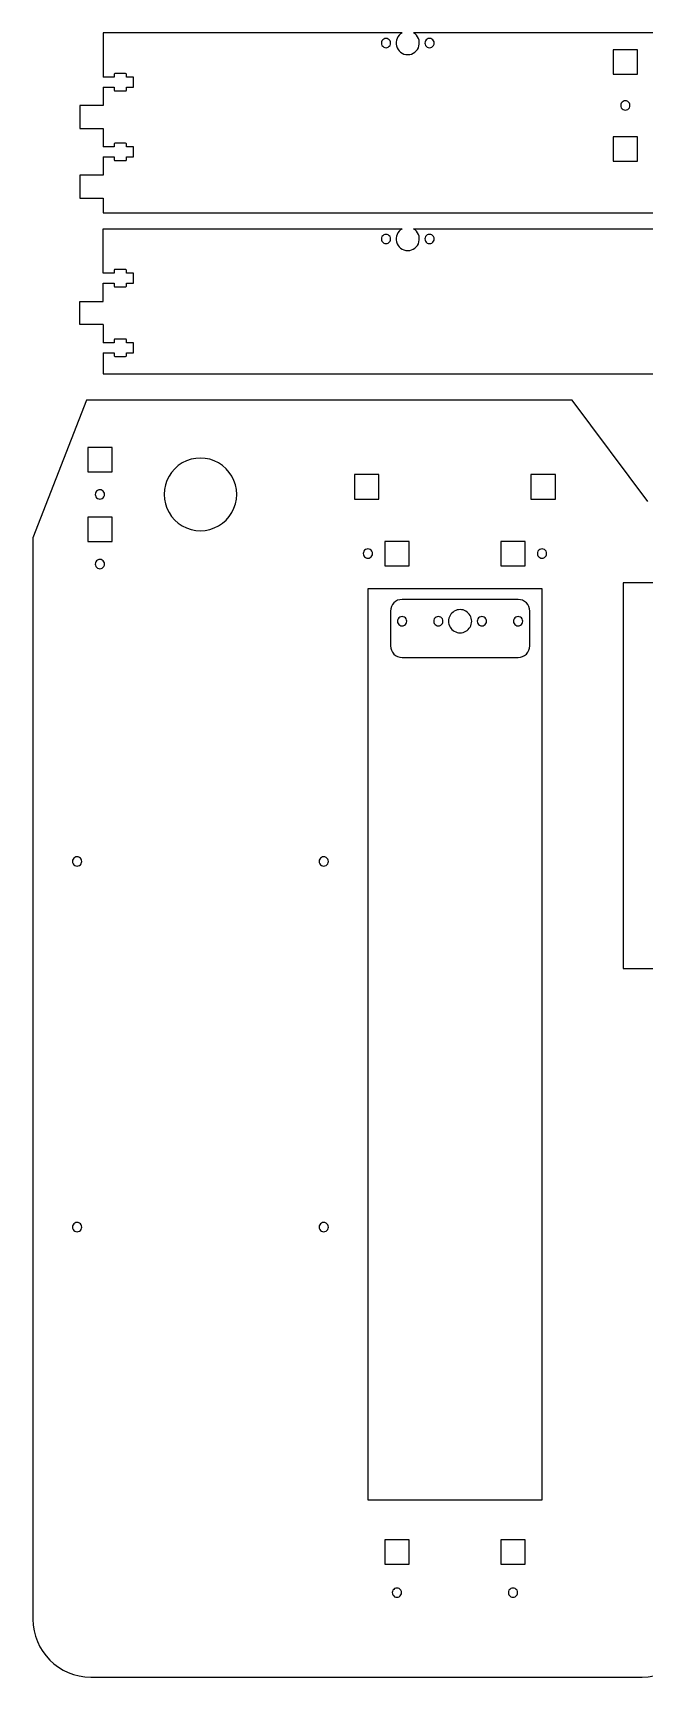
# Model space of a CAD drawing. Extents: x 13 to 628, y 21 to 587.
# Drawn here: x 13 to 224, y 21 to 587 of the extents above; entities that cross this region are included whole.
import ezdxf

# ---------------------------------------------------------------- set-up
doc = ezdxf.new("R2010")
doc.units = 0
doc.layers.add('Layer_1', color=7, linetype='CONTINUOUS')

msp = doc.modelspace()

# ---------------------------------------------------------------- linework, layer by layer
at = {"layer": 'Layer_1', "color": 7}
for p, q in [((140.486181, 587.287094), (37.422672, 587.287094)), ((37.422672, 587.287094), (37.422672, 572.037104)), ((136.522672, 583.787087), (136.522672, 583.787087)), ((270.48618, 587.287094), (144.359164, 587.287094)), ((151.522673, 583.787087), (151.522673, 583.787087)), ((213.222671, 581.487089), (213.222671, 573.087083)), ((221.622671, 581.487089), (213.222671, 581.487089)), ((221.622671, 573.087083), (221.622671, 581.487089)), ((41.22267, 573.037102), (41.22267, 572.037104)), ((45.172672, 573.287094), (41.472671, 573.287094)), ((45.42267, 572.037104), (45.42267, 573.037102)), ((213.222671, 573.087083), (221.622671, 573.087083)), ((41.22267, 572.037104), (37.422672, 572.037104)), ((37.422672, 568.537096), (41.22267, 568.537096)), ((37.422672, 568.537096), (37.422672, 562.287088)), ((41.22267, 568.537096), (41.22267, 567.537098)), ((41.472671, 567.287106), (45.172672, 567.287106)), ((47.922671, 572.037104), (45.42267, 572.037104)), ((45.42267, 568.537096), (47.922671, 568.537096)), ((45.42267, 567.537098), (45.42267, 568.537096)), ((47.922671, 568.537096), (47.922671, 572.037104)), ((37.422672, 562.287088), (29.422671, 562.287088)), ((29.422671, 562.287088), (29.422671, 554.287104)), ((219.022671, 562.287088), (219.022671, 562.287088)), ((29.422671, 554.287104), (37.422672, 554.287104)), ((37.422672, 554.287104), (37.422672, 548.037095)), ((213.222671, 551.487092), (213.222671, 543.087087)), ((221.622671, 551.487092), (213.222671, 551.487092)), ((221.622671, 543.087087), (221.622671, 551.487092)), ((41.22267, 548.037095), (37.422672, 548.037095)), ((37.422672, 544.537088), (41.22267, 544.537088)), ((37.422672, 544.537088), (37.422672, 538.287079)), ((41.22267, 549.037093), (41.22267, 548.037095)), ((41.22267, 544.537088), (41.22267, 543.53709)), ((45.172672, 549.287086), (41.472671, 549.287086)), ((45.42267, 548.037095), (45.42267, 549.037093)), ((47.922671, 548.037095), (45.42267, 548.037095)), ((45.42267, 544.537088), (47.922671, 544.537088)), ((45.42267, 543.53709), (45.42267, 544.537088)), ((47.922671, 544.537088), (47.922671, 548.037095)), ((37.422672, 538.287079), (29.422671, 538.287079)), ((29.422671, 538.287079), (29.422671, 530.287095)), ((41.472671, 543.287098), (45.172672, 543.287098)), ((213.222671, 543.087087), (221.622671, 543.087087)), ((29.422671, 530.287095), (37.422672, 530.287095)), ((37.422672, 530.287095), (37.422672, 525.287105)), ((37.422672, 525.287105), (357.42267, 525.287105)), ((37.422672, 519.77589), (140.486181, 519.77589)), ((37.422672, 504.525879), (37.422672, 519.77589)), ((136.522672, 516.275891), (136.522672, 516.275891)), ((144.359164, 519.77589), (270.48618, 519.77589)), ((151.522673, 516.275891), (151.522673, 516.275891)), ((41.22267, 504.525879), (37.422672, 504.525879)), ((41.22267, 505.525877), (41.22267, 504.525879)), ((45.172672, 505.775898), (41.472671, 505.775898)), ((45.42267, 504.525879), (45.42267, 505.525877)), ((47.922671, 504.525879), (45.42267, 504.525879)), ((47.922671, 501.0259), (47.922671, 504.525879)), ((37.422672, 501.0259), (41.22267, 501.0259)), ((37.422672, 494.775892), (37.422672, 501.0259)), ((41.22267, 501.0259), (41.22267, 500.025902)), ((41.472671, 499.775882), (45.172672, 499.775882)), ((45.42267, 501.0259), (47.922671, 501.0259)), ((45.42267, 500.025902), (45.42267, 501.0259)), ((29.422671, 494.775892), (37.422672, 494.775892)), ((29.422671, 486.775879), (29.422671, 494.775892)), ((37.422672, 486.775879), (29.422671, 486.775879)), ((37.422672, 486.775879), (37.422672, 480.525899)), ((45.172672, 481.775889), (41.472671, 481.775889)), ((41.22267, 480.525899), (37.422672, 480.525899)), ((37.422672, 477.025892), (41.22267, 477.025892)), ((37.422672, 477.025892), (37.422672, 469.775885)), ((41.22267, 481.525897), (41.22267, 480.525899)), ((41.22267, 477.025892), (41.22267, 476.025894)), ((45.42267, 480.525899), (45.42267, 481.525897)), ((47.922671, 480.525899), (45.42267, 480.525899)), ((45.42267, 477.025892), (47.922671, 477.025892)), ((45.42267, 476.025894), (45.42267, 477.025892)), ((47.922671, 477.025892), (47.922671, 480.525899)), ((41.472671, 475.775901), (45.172672, 475.775901)), ((37.422672, 469.775885), (357.42267, 469.775885)), ((31.700197, 460.776355), (13.200197, 413.276351)), ((199.1257, 460.776355), (31.700197, 460.776355)), ((225.200197, 425.776368), (199.1257, 460.776355)), ((32.100197, 444.476356), (32.100197, 436.07635)), ((40.500197, 444.476356), (32.100197, 444.476356)), ((40.500197, 436.07635), (40.500197, 444.476356)), ((32.100197, 436.07635), (40.500197, 436.07635)), ((124.100199, 435.076352), (124.100199, 426.676375)), ((132.500199, 435.076352), (124.100199, 435.076352)), ((132.500199, 426.676375), (132.500199, 435.076352)), ((184.900198, 435.076352), (184.900198, 426.676375)), ((193.300198, 435.076352), (184.900198, 435.076352)), ((193.300198, 426.676375), (193.300198, 435.076352)), ((34.700197, 428.276349), (34.700197, 428.276349)), ((58.450199, 428.276349), (58.450199, 428.276349)), ((124.100199, 426.676375), (132.500199, 426.676375)), ((184.900198, 426.676375), (193.300198, 426.676375)), ((32.100197, 420.476348), (32.100197, 412.07637)), ((40.500197, 420.476348), (32.100197, 420.476348)), ((40.500197, 412.07637), (40.500197, 420.476348)), ((13.200197, 413.276351), (13.200197, 40.776348)), ((32.100197, 412.07637), (40.500197, 412.07637)), ((134.500198, 412.07637), (134.500198, 403.676364)), ((142.900198, 412.07637), (134.500198, 412.07637)), ((142.900198, 403.676364), (142.900198, 412.07637)), ((174.500197, 412.07637), (174.500197, 403.676364)), ((182.900197, 412.07637), (174.500197, 412.07637)), ((182.900197, 403.676364), (182.900197, 412.07637)), ((34.700197, 404.276369), (34.700197, 404.276369)), ((127.100198, 407.876367), (127.100198, 407.876367)), ((134.500198, 403.676364), (142.900198, 403.676364)), ((174.500197, 403.676364), (182.900197, 403.676364)), ((187.100197, 407.876367), (187.100197, 407.876367)), ((216.700197, 397.776368), (216.700197, 264.894208)), ((358.200185, 397.776368), (216.700197, 397.776368)), ((128.700198, 395.776372), (128.700198, 81.87637)), ((188.700196, 395.776372), (128.700198, 395.776372)), ((180.465477, 392.081733), (140.465476, 392.081733)), ((188.700196, 81.87637), (188.700196, 395.776372)), ((136.465477, 388.081713), (136.465477, 376.081737)), ((184.465476, 376.081737), (184.465476, 388.081713)), ((138.865477, 384.581734), (138.865477, 384.581734)), ((151.365477, 384.581734), (151.365477, 384.581734)), ((156.465477, 384.581734), (156.465477, 384.581734)), ((166.365477, 384.581734), (166.365477, 384.581734)), ((178.865476, 384.581734), (178.865476, 384.581734)), ((140.465476, 372.081716), (180.465477, 372.081716)), ((26.850197, 301.826372), (26.850197, 301.826372)), ((111.850196, 301.826372), (111.850196, 301.826372)), ((216.700197, 264.894208), (243.200197, 264.894208)), ((26.850197, 175.82637), (26.850197, 175.82637)), ((111.850196, 175.82637), (111.850196, 175.82637)), ((128.700198, 81.87637), (188.700196, 81.87637)), ((134.500198, 68.076353), (134.500198, 59.676375)), ((142.900198, 68.076353), (134.500198, 68.076353)), ((142.900198, 59.676375), (142.900198, 68.076353)), ((174.500197, 68.076353), (174.500197, 59.676375)), ((182.900197, 68.076353), (174.500197, 68.076353)), ((182.900197, 59.676375), (182.900197, 68.076353)), ((134.500198, 59.676375), (142.900198, 59.676375)), ((174.500197, 59.676375), (182.900197, 59.676375)), ((137.100198, 49.87635), (137.100198, 49.87635)), ((177.100197, 49.87635), (177.100197, 49.87635)), ((33.200197, 20.77636), (223.200198, 20.77636))]:
    msp.add_line(p, q, dxfattribs=at)
for points in [[(134.122398, 585.17352), (133.627217, 584.887496), (133.322333, 584.358938), (133.322672, 583.787087)], [(133.322672, 583.787087), (133.322333, 583.215236), (133.627217, 582.686678), (134.122398, 582.400655)], [(135.722946, 585.17352), (135.227765, 585.459543), (134.617579, 585.459543), (134.122398, 585.17352)], [(136.522672, 583.787087), (136.523011, 584.358938), (136.218127, 584.887496), (135.722946, 585.17352)], [(135.722946, 582.400655), (136.218127, 582.686678), (136.523011, 583.215236), (136.522672, 583.787087)], [(140.486181, 587.287094), (138.890187, 586.404057), (138.093691, 584.553168), (138.549689, 582.787094)], [(146.295656, 582.787094), (146.751654, 584.553168), (145.955158, 586.404057), (144.359164, 587.287094)], [(149.122671, 585.172729), (148.627629, 584.886916), (148.322671, 584.358712), (148.322671, 583.787087)], [(148.322671, 583.787087), (148.322671, 583.215462), (148.627629, 582.687258), (149.122671, 582.401446)], [(150.722672, 585.172729), (150.22763, 585.458541), (149.617713, 585.458541), (149.122671, 585.172729)], [(151.522673, 583.787087), (151.522673, 584.358712), (151.217714, 584.886916), (150.722672, 585.172729)], [(150.722672, 582.401446), (151.217714, 582.687258), (151.522673, 583.215462), (151.522673, 583.787087)], [(134.122398, 582.400655), (134.617579, 582.114631), (135.227765, 582.114631), (135.722946, 582.400655)], [(138.549689, 582.787094), (139.005688, 581.021021), (140.59868, 579.787094), (142.422673, 579.787094)], [(142.422673, 579.787094), (144.246666, 579.787094), (145.839657, 581.021021), (146.295656, 582.787094)], [(149.122671, 582.401446), (149.617713, 582.115633), (150.22763, 582.115633), (150.722672, 582.401446)], [(41.472671, 573.287094), (41.334603, 573.287094), (41.222675, 573.17517), (41.22267, 573.037102)], [(45.42267, 573.037102), (45.422666, 573.175169), (45.31074, 573.287093), (45.172672, 573.287094)], [(41.22267, 567.537098), (41.222675, 567.39903), (41.334603, 567.287106), (41.472671, 567.287106)], [(45.172672, 567.287106), (45.31074, 567.287107), (45.422666, 567.399031), (45.42267, 567.537098)], [(216.622671, 563.672728), (216.127629, 563.386916), (215.822671, 562.858713), (215.822671, 562.287088)], [(215.822671, 562.287088), (215.822671, 561.715463), (216.127629, 561.18726), (216.622671, 560.901447)], [(218.222671, 563.672728), (217.727629, 563.958541), (217.117713, 563.958541), (216.622671, 563.672728)], [(216.622671, 560.901447), (217.117713, 560.615635), (217.727629, 560.615635), (218.222671, 560.901447)], [(219.022671, 562.287088), (219.022671, 562.858713), (218.717713, 563.386916), (218.222671, 563.672728)], [(218.222671, 560.901447), (218.717713, 561.18726), (219.022671, 561.715463), (219.022671, 562.287088)], [(41.472671, 549.287086), (41.334603, 549.287086), (41.222675, 549.175162), (41.22267, 549.037093)], [(45.42267, 549.037093), (45.422666, 549.175161), (45.31074, 549.287084), (45.172672, 549.287086)], [(41.22267, 543.53709), (41.222675, 543.399021), (41.334603, 543.287097), (41.472671, 543.287098)], [(45.172672, 543.287098), (45.31074, 543.287099), (45.422666, 543.399023), (45.42267, 543.53709)], [(134.122398, 517.662323), (133.627217, 517.3763), (133.322333, 516.847742), (133.322672, 516.275891)], [(133.322672, 516.275891), (133.322333, 515.70404), (133.627217, 515.175482), (134.122398, 514.889458)], [(135.722946, 517.662323), (135.227765, 517.948347), (134.617579, 517.948347), (134.122398, 517.662323)], [(136.522672, 516.275891), (136.523011, 516.847742), (136.218127, 517.3763), (135.722946, 517.662323)], [(135.722946, 514.889458), (136.218127, 515.175482), (136.523011, 515.70404), (136.522672, 516.275891)], [(140.486181, 519.77589), (138.890187, 518.892853), (138.093691, 517.041963), (138.549689, 515.27589)], [(146.295656, 515.27589), (146.751654, 517.041963), (145.955158, 518.892853), (144.359164, 519.77589)], [(149.122671, 517.661532), (148.627629, 517.37572), (148.322671, 516.847516), (148.322671, 516.275891)], [(148.322671, 516.275891), (148.322671, 515.704266), (148.627629, 515.176062), (149.122671, 514.890249)], [(150.722672, 517.661532), (150.22763, 517.947345), (149.617713, 517.947345), (149.122671, 517.661532)], [(151.522673, 516.275891), (151.522673, 516.847516), (151.217714, 517.37572), (150.722672, 517.661532)], [(150.722672, 514.890249), (151.217714, 515.176062), (151.522673, 515.704266), (151.522673, 516.275891)], [(134.122398, 514.889458), (134.617579, 514.603435), (135.227765, 514.603435), (135.722946, 514.889458)], [(138.549689, 515.27589), (139.005688, 513.509816), (140.59868, 512.27589), (142.422673, 512.27589)], [(142.422673, 512.27589), (144.246666, 512.27589), (145.839657, 513.509816), (146.295656, 515.27589)], [(149.122671, 514.890249), (149.617713, 514.604437), (150.22763, 514.604437), (150.722672, 514.890249)], [(41.295887, 505.702667), (41.249002, 505.655779), (41.222665, 505.592185), (41.22267, 505.525877)], [(41.472671, 505.775898), (41.406363, 505.775898), (41.342772, 505.749556), (41.295887, 505.702667)], [(45.349455, 505.702666), (45.302571, 505.749555), (45.23898, 505.775897), (45.172672, 505.775898)], [(45.42267, 505.525877), (45.422676, 505.592184), (45.396339, 505.655778), (45.349455, 505.702666)], [(41.22267, 500.025902), (41.222665, 499.959594), (41.249002, 499.896), (41.295887, 499.849112)], [(41.295887, 499.849112), (41.342772, 499.802223), (41.406363, 499.775881), (41.472671, 499.775882)], [(45.172672, 499.775882), (45.23898, 499.775882), (45.302571, 499.802224), (45.349455, 499.849113)], [(45.349455, 499.849113), (45.396339, 499.896001), (45.422676, 499.959595), (45.42267, 500.025902)], [(41.472671, 481.775889), (41.334603, 481.77589), (41.222675, 481.663965), (41.22267, 481.525897)], [(45.42267, 481.525897), (45.422666, 481.663964), (45.31074, 481.775888), (45.172672, 481.775889)], [(41.22267, 476.025894), (41.222675, 475.887825), (41.334603, 475.775901), (41.472671, 475.775901)], [(45.172672, 475.775901), (45.31074, 475.775902), (45.422666, 475.887826), (45.42267, 476.025894)], [(64.698664, 439.106094), (60.830371, 436.872003), (58.4483, 432.743434), (58.450199, 428.276349)], [(77.201731, 439.106094), (73.333438, 441.340184), (68.566957, 441.340184), (64.698664, 439.106094)], [(83.450197, 428.276349), (83.452095, 432.743434), (81.070024, 436.872003), (77.201731, 439.106094)], [(35.500197, 429.66199), (35.005156, 429.376177), (34.700197, 428.847974), (34.700197, 428.276349)], [(34.700197, 428.276349), (34.700197, 427.704724), (35.005156, 427.176521), (35.500197, 426.890708)], [(37.100197, 429.66199), (36.605156, 429.947802), (35.995239, 429.947802), (35.500197, 429.66199)], [(35.500197, 426.890708), (35.995239, 426.604896), (36.605156, 426.604896), (37.100197, 426.890708)], [(37.900197, 428.276349), (37.900197, 428.847974), (37.595239, 429.376177), (37.100197, 429.66199)], [(37.100197, 426.890708), (37.595239, 427.176521), (37.900197, 427.704724), (37.900197, 428.276349)], [(58.450199, 428.276349), (58.4483, 423.809264), (60.830371, 419.680695), (64.698664, 417.446605)], [(77.201731, 417.446605), (81.070024, 419.680695), (83.452095, 423.809264), (83.450197, 428.276349)], [(64.698664, 417.446605), (68.566957, 415.212514), (73.333438, 415.212514), (77.201731, 417.446605)], [(127.899862, 409.262978), (127.404649, 408.976907), (127.099782, 408.448269), (127.100198, 407.876367)], [(129.500534, 409.262978), (129.005321, 409.549049), (128.395074, 409.549049), (127.899862, 409.262978)], [(130.300197, 407.876367), (130.300613, 408.448269), (129.995746, 408.976907), (129.500534, 409.262978)], [(187.89986, 409.262978), (187.404648, 408.976907), (187.099781, 408.448269), (187.100197, 407.876367)], [(189.500532, 409.262978), (189.00532, 409.549049), (188.395073, 409.549049), (187.89986, 409.262978)], [(190.300196, 407.876367), (190.300612, 408.448269), (189.995745, 408.976907), (189.500532, 409.262978)], [(35.500197, 405.66201), (35.005156, 405.376197), (34.700197, 404.847994), (34.700197, 404.276369)], [(34.700197, 404.276369), (34.700197, 403.704744), (35.005156, 403.176541), (35.500197, 402.890728)], [(37.100197, 405.66201), (36.605156, 405.947822), (35.995239, 405.947822), (35.500197, 405.66201)], [(35.500197, 402.890728), (35.995239, 402.604916), (36.605156, 402.604916), (37.100197, 402.890728)], [(37.900197, 404.276369), (37.900197, 404.847994), (37.595239, 405.376197), (37.100197, 405.66201)], [(37.100197, 402.890728), (37.595239, 403.176541), (37.900197, 403.704744), (37.900197, 404.276369)], [(127.100198, 407.876367), (127.099782, 407.304465), (127.404649, 406.775828), (127.899862, 406.489757)], [(127.899862, 406.489757), (128.395074, 406.203686), (129.005321, 406.203686), (129.500534, 406.489757)], [(129.500534, 406.489757), (129.995746, 406.775828), (130.300613, 407.304465), (130.300197, 407.876367)], [(187.100197, 407.876367), (187.099781, 407.304465), (187.404648, 406.775828), (187.89986, 406.489757)], [(187.89986, 406.489757), (188.395073, 406.203686), (189.00532, 406.203686), (189.500532, 406.489757)], [(189.500532, 406.489757), (189.995745, 406.775828), (190.300612, 407.304465), (190.300196, 407.876367)], [(137.637042, 390.910153), (136.886896, 390.160003), (136.465471, 389.142582), (136.465477, 388.081713)], [(140.465476, 392.081733), (139.404607, 392.081733), (138.387188, 391.660303), (137.637042, 390.910153)], [(183.293911, 390.910153), (182.543765, 391.660303), (181.526346, 392.081733), (180.465477, 392.081733)], [(184.465476, 388.081713), (184.465482, 389.142582), (184.044057, 390.160003), (183.293911, 390.910153)], [(139.665477, 385.967375), (139.170435, 385.681562), (138.865477, 385.153359), (138.865477, 384.581734)], [(141.265477, 385.967375), (140.770435, 386.253187), (140.160518, 386.253187), (139.665477, 385.967375)], [(142.065477, 384.581734), (142.065477, 385.153359), (141.760518, 385.681562), (141.265477, 385.967375)], [(152.165477, 385.967374), (151.670435, 385.681562), (151.365477, 385.153359), (151.365477, 384.581734)], [(153.765476, 385.967374), (153.270435, 386.253187), (152.660518, 386.253187), (152.165477, 385.967374)], [(154.565476, 384.581734), (154.565476, 385.153359), (154.260518, 385.681562), (153.765476, 385.967374)], [(158.465477, 388.045835), (157.227872, 387.331304), (156.465477, 386.010796), (156.465477, 384.581734)], [(162.465476, 388.045835), (161.227872, 388.760367), (159.703081, 388.760367), (158.465477, 388.045835)], [(164.465476, 384.581734), (164.465476, 386.010796), (163.703081, 387.331304), (162.465476, 388.045835)], [(167.165476, 385.967374), (166.670435, 385.681562), (166.365477, 385.153359), (166.365477, 384.581734)], [(168.765476, 385.967374), (168.270435, 386.253187), (167.660518, 386.253187), (167.165476, 385.967374)], [(169.565476, 384.581734), (169.565476, 385.153359), (169.260518, 385.681562), (168.765476, 385.967374)], [(179.665476, 385.967375), (179.170435, 385.681562), (178.865476, 385.153359), (178.865476, 384.581734)], [(181.265476, 385.967375), (180.770435, 386.253187), (180.160518, 386.253187), (179.665476, 385.967375)], [(182.065476, 384.581734), (182.065476, 385.153359), (181.760518, 385.681562), (181.265476, 385.967375)], [(138.865477, 384.581734), (138.865477, 384.010109), (139.170435, 383.481906), (139.665477, 383.196093)], [(139.665477, 383.196093), (140.160518, 382.910281), (140.770435, 382.910281), (141.265477, 383.196093)], [(141.265477, 383.196093), (141.760518, 383.481906), (142.065477, 384.010109), (142.065477, 384.581734)], [(151.365477, 384.581734), (151.365477, 384.010109), (151.670435, 383.481906), (152.165477, 383.196093)], [(152.165477, 383.196093), (152.660518, 382.910281), (153.270435, 382.910281), (153.765476, 383.196093)], [(153.765476, 383.196093), (154.260518, 383.481906), (154.565476, 384.010109), (154.565476, 384.581734)], [(156.465477, 384.581734), (156.465477, 383.152671), (157.227872, 381.832163), (158.465477, 381.117632)], [(158.465477, 381.117632), (159.703081, 380.403101), (161.227872, 380.403101), (162.465476, 381.117632)], [(162.465476, 381.117632), (163.703081, 381.832163), (164.465476, 383.152671), (164.465476, 384.581734)], [(166.365477, 384.581734), (166.365477, 384.010109), (166.670435, 383.481906), (167.165476, 383.196093)], [(167.165476, 383.196093), (167.660518, 382.910281), (168.270435, 382.910281), (168.765476, 383.196093)], [(168.765476, 383.196093), (169.260518, 383.481906), (169.565476, 384.010109), (169.565476, 384.581734)], [(178.865476, 384.581734), (178.865476, 384.010109), (179.170435, 383.481906), (179.665476, 383.196093)], [(179.665476, 383.196093), (180.160518, 382.910281), (180.770435, 382.910281), (181.265476, 383.196093)], [(181.265476, 383.196093), (181.760518, 383.481906), (182.065476, 384.010109), (182.065476, 384.581734)], [(136.465477, 376.081737), (136.465471, 375.020867), (136.886896, 374.003446), (137.637042, 373.253297)], [(183.293911, 373.253297), (184.044057, 374.003446), (184.465482, 375.020867), (184.465476, 376.081737)], [(137.637042, 373.253297), (138.387188, 372.503147), (139.404607, 372.081716), (140.465476, 372.081716)], [(180.465477, 372.081716), (181.526346, 372.081716), (182.543765, 372.503147), (183.293911, 373.253297)], [(27.650197, 303.212013), (27.155156, 302.9262), (26.850197, 302.397997), (26.850197, 301.826372)], [(26.850197, 301.826372), (26.850197, 301.254747), (27.155156, 300.726544), (27.650197, 300.440731)], [(29.250197, 303.212013), (28.755156, 303.497825), (28.145239, 303.497825), (27.650197, 303.212013)], [(27.650197, 300.440731), (28.145239, 300.154919), (28.755156, 300.154919), (29.250197, 300.440731)], [(30.050197, 301.826372), (30.050197, 302.397997), (29.745239, 302.9262), (29.250197, 303.212013)], [(29.250197, 300.440731), (29.745239, 300.726544), (30.050197, 301.254747), (30.050197, 301.826372)], [(112.650197, 303.212014), (112.155155, 302.926201), (111.850196, 302.397997), (111.850196, 301.826372)], [(111.850196, 301.826372), (111.850196, 301.254747), (112.155155, 300.726543), (112.650197, 300.44073)], [(114.250198, 303.212014), (113.755156, 303.497826), (113.145239, 303.497826), (112.650197, 303.212014)], [(112.650197, 300.44073), (113.145239, 300.154918), (113.755156, 300.154918), (114.250198, 300.44073)], [(115.050198, 301.826372), (115.050198, 302.397997), (114.74524, 302.926201), (114.250198, 303.212014)], [(114.250198, 300.44073), (114.74524, 300.726543), (115.050198, 301.254747), (115.050198, 301.826372)], [(27.650197, 177.212011), (27.155156, 176.926198), (26.850197, 176.397995), (26.850197, 175.82637)], [(26.850197, 175.82637), (26.850197, 175.254745), (27.155156, 174.726542), (27.650197, 174.440729)], [(29.250197, 177.212011), (28.755156, 177.497823), (28.145239, 177.497823), (27.650197, 177.212011)], [(30.050197, 175.82637), (30.050197, 176.397995), (29.745239, 176.926198), (29.250197, 177.212011)], [(29.250197, 174.440729), (29.745239, 174.726542), (30.050197, 175.254745), (30.050197, 175.82637)], [(112.650197, 177.212012), (112.155155, 176.926199), (111.850196, 176.397995), (111.850196, 175.82637)], [(111.850196, 175.82637), (111.850196, 175.254745), (112.155155, 174.726541), (112.650197, 174.440728)], [(114.250198, 177.212012), (113.755156, 177.497824), (113.145239, 177.497824), (112.650197, 177.212012)], [(115.050198, 175.82637), (115.050198, 176.397995), (114.74524, 176.926199), (114.250198, 177.212012)], [(114.250198, 174.440728), (114.74524, 174.726541), (115.050198, 175.254745), (115.050198, 175.82637)], [(27.650197, 174.440729), (28.145239, 174.154917), (28.755156, 174.154917), (29.250197, 174.440729)], [(112.650197, 174.440728), (113.145239, 174.154916), (113.755156, 174.154916), (114.250198, 174.440728)], [(137.899862, 51.26296), (137.404649, 50.976889), (137.099782, 50.448252), (137.100198, 49.87635)], [(139.500534, 51.26296), (139.005321, 51.549031), (138.395074, 51.549031), (137.899862, 51.26296)], [(140.300197, 49.87635), (140.300613, 50.448252), (139.995746, 50.976889), (139.500534, 51.26296)], [(177.899861, 51.26296), (177.404648, 50.976889), (177.099781, 50.448252), (177.100197, 49.87635)], [(179.500533, 51.26296), (179.00532, 51.549031), (178.395073, 51.549031), (177.899861, 51.26296)], [(180.300196, 49.87635), (180.300612, 50.448252), (179.995745, 50.976889), (179.500533, 51.26296)], [(137.100198, 49.87635), (137.099782, 49.304448), (137.404649, 48.77581), (137.899862, 48.489739)], [(137.899862, 48.489739), (138.395074, 48.203668), (139.005321, 48.203668), (139.500534, 48.489739)], [(139.500534, 48.489739), (139.995746, 48.77581), (140.300613, 49.304448), (140.300197, 49.87635)], [(177.100197, 49.87635), (177.099781, 49.304448), (177.404648, 48.77581), (177.899861, 48.489739)], [(177.899861, 48.489739), (178.395073, 48.203668), (179.00532, 48.203668), (179.500533, 48.489739)], [(179.500533, 48.489739), (179.995745, 48.77581), (180.300612, 49.304448), (180.300196, 49.87635)], [(13.200197, 40.776348), (13.200204, 29.730658), (22.154507, 20.77636), (33.200197, 20.77636)], [(223.200198, 20.77636), (234.245888, 20.77636), (243.200191, 29.730658), (243.200197, 40.776348)]]:
    msp.add_open_spline(points, degree=3, dxfattribs=at)

doc.saveas('drawing.dxf')
